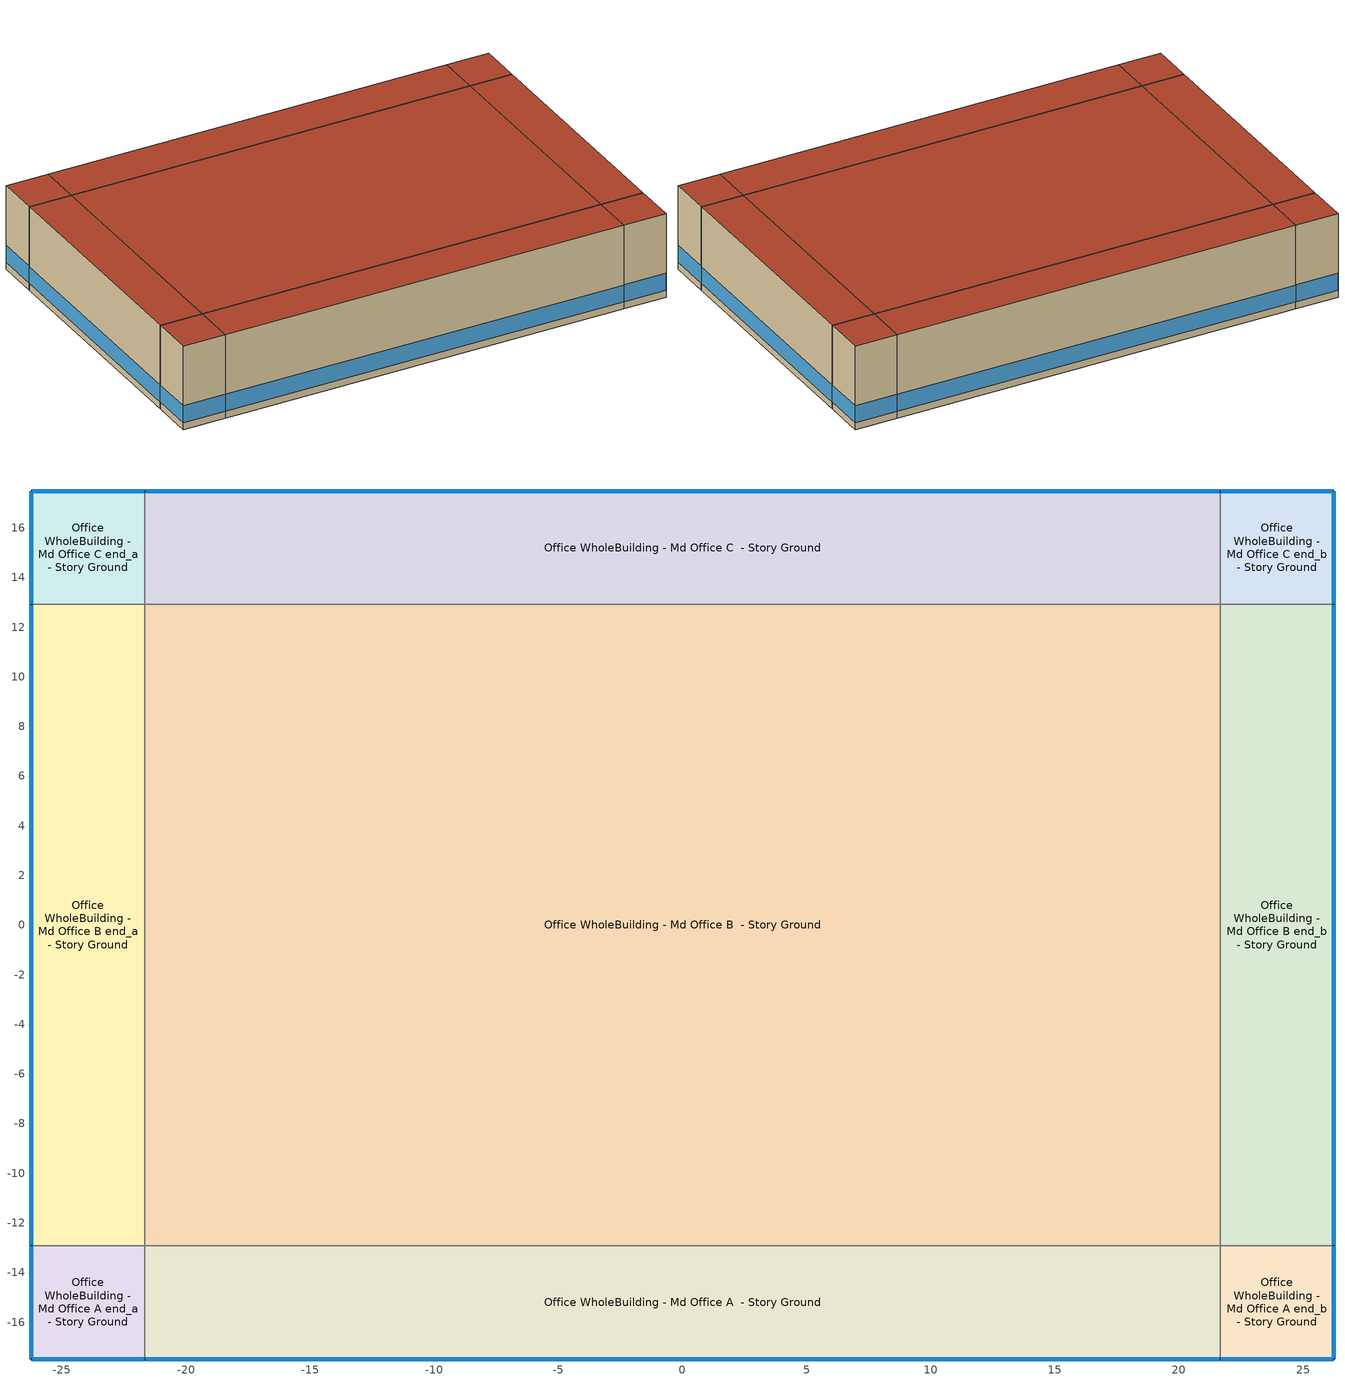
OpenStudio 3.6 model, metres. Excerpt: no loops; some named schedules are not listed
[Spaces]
Office WholeBuilding - Md Office A end_a - Story Ground
 floor ground (Foundation F 075 Perim 914 Area 209): -26.22,-17.48 -26.22,-12.91 -21.65,-12.91 -21.65,-17.48 z0
 wall outside: -26.22,-12.91 -26.22,-17.48 -21.65,-17.48 z0:9.14
 wall to Office WholeBuilding - Md Office B end_a - Story Ground: -21.65,-12.91 -26.22,-12.91 z0:9.14
 wall to Office WholeBuilding - Md Office A  - Story Ground: -21.65,-17.48 -21.65,-12.91 z0:9.14
 window: -26.22,-12.94 -26.22,-17.46 / -26.2,-17.48 -21.68,-17.48 z0.76:2.61
 roof outside: -21.65,-17.48 -21.65,-12.91 -26.22,-12.91 -26.22,-17.48 z9.14
Office WholeBuilding - Md Office B end_a - Story Ground
 floor ground (Foundation F 075 Perim 2582 Area 11806): -26.22,-12.91 -26.22,12.91 -21.65,12.91 -21.65,-12.91 z0
 wall outside: -26.22,12.91 -26.22,-12.91 z0:9.14
 wall to Office WholeBuilding - Md Office C end_a - Story Ground: -21.65,12.91 -26.22,12.91 z0:9.14
 wall to Office WholeBuilding - Md Office B  - Story Ground: -21.65,-12.91 -21.65,12.91 z0:9.14
 window: -26.22,12.89 -26.22,-12.89 z0.76:2.59
 roof outside: -21.65,-12.91 -21.65,12.91 -26.22,12.91 -26.22,-12.91 z9.14
Office WholeBuilding - Md Office C end_a - Story Ground
 floor ground (Foundation F 075 Perim 914 Area 209): -26.22,12.91 -26.22,17.48 -21.65,17.48 -21.65,12.91 z0
 wall outside: -21.65,17.48 -26.22,17.48 -26.22,12.91 z0:9.14
 wall to Office WholeBuilding - Md Office C  - Story Ground: -21.65,12.91 -21.65,17.48 z0:9.14
 window: -26.22,17.46 -26.22,12.94 / -21.68,17.48 -26.2,17.48 z0.76:2.61
 roof outside: -21.65,12.91 -21.65,17.48 -26.22,17.48 -26.22,12.91 z9.14
Office WholeBuilding - Md Office A  - Story Ground
 floor ground (Foundation F 075 Perim 433 Area 19799): -21.65,-17.48 -21.65,-12.91 21.65,-12.91 21.65,-17.48 z0
 wall outside: -21.65,-17.48 21.65,-17.48 z0:9.14
 wall to Office WholeBuilding - Md Office B  - Story Ground: 21.65,-12.91 -21.65,-12.91 z0:9.14
 wall to Office WholeBuilding - Md Office A end_b - Story Ground: 21.65,-17.48 21.65,-12.91 z0:9.14
 window: -21.63,-17.48 21.63,-17.48 z0.76:2.59
 roof outside: 21.65,-17.48 21.65,-12.91 -21.65,-12.91 -21.65,-17.48 z9.14
Office WholeBuilding - Md Office B  - Story Ground
 floor ground (Foundation F 075 Perim 0 Area 11182): -21.65,-12.91 -21.65,12.91 21.65,12.91 21.65,-12.91 z0
 wall to Office WholeBuilding - Md Office C  - Story Ground: 21.65,12.91 -21.65,12.91 z0:9.14
 wall to Office WholeBuilding - Md Office B end_b - Story Ground: 21.65,-12.91 21.65,12.91 z0:9.14
 roof outside: 21.65,-12.91 21.65,12.91 -21.65,12.91 -21.65,-12.91 z9.14
Office WholeBuilding - Md Office C  - Story Ground
 floor ground (Foundation F 075 Perim 433 Area 19799): -21.65,12.91 -21.65,17.48 21.65,17.48 21.65,12.91 z0
 wall outside: 21.65,17.48 -21.65,17.48 z0:9.14
 wall to Office WholeBuilding - Md Office C end_b - Story Ground: 21.65,12.91 21.65,17.48 z0:9.14
 window: 21.63,17.48 -21.63,17.48 z0.76:2.59
 roof outside: 21.65,12.91 21.65,17.48 -21.65,17.48 -21.65,12.91 z9.14
Office WholeBuilding - Md Office A end_b - Story Ground
 floor ground (Foundation F 075 Perim 914 Area 209): 21.65,-17.48 21.65,-12.91 26.22,-12.91 26.22,-17.48 z0
 wall outside: 21.65,-17.48 26.22,-17.48 26.22,-12.91 z0:9.14
 wall to Office WholeBuilding - Md Office B end_b - Story Ground: 26.22,-12.91 21.65,-12.91 z0:9.14
 window: 21.68,-17.48 26.2,-17.48 / 26.22,-17.46 26.22,-12.94 z0.76:2.61
 roof outside: 26.22,-17.48 26.22,-12.91 21.65,-12.91 21.65,-17.48 z9.14
Office WholeBuilding - Md Office B end_b - Story Ground
 floor ground (Foundation F 075 Perim 2582 Area 11806): 21.65,-12.91 21.65,12.91 26.22,12.91 26.22,-12.91 z0
 wall outside: 26.22,-12.91 26.22,12.91 z0:9.14
 wall to Office WholeBuilding - Md Office C end_b - Story Ground: 26.22,12.91 21.65,12.91 z0:9.14
 window: 26.22,-12.89 26.22,12.89 z0.76:2.59
 roof outside: 26.22,-12.91 26.22,12.91 21.65,12.91 21.65,-12.91 z9.14
Office WholeBuilding - Md Office C end_b - Story Ground
 floor ground (Foundation F 075 Perim 914 Area 209): 21.65,12.91 21.65,17.48 26.22,17.48 26.22,12.91 z0
 wall outside: 26.22,12.91 26.22,17.48 21.65,17.48 z0:9.14
 window: 26.22,12.94 26.22,17.46 / 26.2,17.48 21.68,17.48 z0.76:2.61
 roof outside: 26.22,12.91 26.22,17.48 21.65,17.48 21.65,12.91 z9.14
[Site]
Kodiak Airport: Latitude {deg}=57.75; Longitude {deg}=-152.5; Time Zone {hr}=-9; Elevation {m}=5; Terrain=City
[ClimateZones]
Climate Zone Institution Name 1=ASHRAE; Climate Zone Document Name 1=ANSI/ASHRAE Standard 169; Climate Zone Document Year 1=2006; Climate Zone Value 1=8A; Climate Zone Institution Name 2=CEC; Climate Zone Document Name 2=California Climate Zone Descriptions; Climate Zone Document Year 2=1995
[Site:WaterMainsTemperature]
Calculation Method=Correlation; Annual Average Outdoor Air Temperature {C}=-1.525; Maximum Difference In Monthly Average Outdoor Air Temperatures {deltaC}=36.2
[Site:GroundTemperature:FCfactorMethod]
January Ground Temperature {C}=-3.1; February Ground Temperature {C}=-17.7; March Ground Temperature {C}=-19.3; April Ground Temperature {C}=-17.6; May Ground Temperature {C}=-15.4; June Ground Temperature {C}=-10.3; July Ground Temperature {C}=0.7; August Ground Temperature {C}=10.6; September Ground Temperature {C}=16; October Ground Temperature {C}=16.9; November Ground Temperature {C}=14.2; December Ground Temperature {C}=6.7
[SizingPeriod:DesignDay] Barometric Pressure {Pa}=100917; Wind Speed {m/s}=5; Wind Direction {deg}=320; Rain Indicator=No; Snow Indicator=No; Day of Month=21; Day Type=SummerDesignDay; Daylight Saving Time Indicator=No; Humidity Condition Type=Wetbulb; Dry-Bulb Temperature Range Modifier Type=DefaultMultipliers; Solar Model Indicator=ASHRAETau
Name | Maximum Dry-Bulb Temperature {C} | Daily Dry-Bulb Temperature Range {deltaC} | Month | Wetbulb or DewPoint at Maximum Dry-Bulb {C} | ASHRAE Clear Sky Optical Depth for Beam Irradiance | ASHRAE Clear Sky Optical Depth for Diffuse Irradiance
Kodiak December .4% Condns WB=>MCDB | 6.5 | 5.1 | 12 | 6.2 | 0.359 | 2.403
Kodiak November .4% Condns WB=>MCDB | 8.7 | 5.3 | 11 | 8.2 | 0.358 | 2.388
Kodiak October .4% Condns WB=>MCDB | 11.3 | 6.2 | 10 | 10.7 | 0.34 | 2.431
Kodiak September .4% Condns WB=>MCDB | 16.2 | 6.4 | 9 | 13.8 | 0.333 | 2.489
[Building]
90.1-2019|MediumOffice: North Axis {deg}=0; Default Construction Set=90.1-2019 - Office - ASHRAE 169-2013-8A; Default Schedule Set=Building Default Schedule Set; Standards Number of Stories=1; Standards Number of Above Ground Stories=1; Standards Building Type=Office
[Material:NoMass] Thermal Absorptance=0.9; Solar Absorptance=0.7
Name | Roughness | Thermal Resistance {m2-K/W} | Visible Absorptance
CP02 CARPET PAD | VeryRough | 0.21648 | 0.8
Typical Carpet Pad | Smooth | 0.21648 | 0.8
Typical Insulation R-23.75 1 | Smooth | 4.18206 | 0.7
Typical Insulation R-18.44 | Smooth | 3.24833 | 0.7
Typical Insulation R-34.6 | Smooth | 6.09289 | 0.7
Typical Insulation R-1.85 | Smooth | 0.326262 | 0.7
Typical Insulation R-2.38 | Smooth | 0.418404 | 0.7
[Material]
Name | Roughness | Thickness {m} | Conductivity {W/m-K} | Density {kg/m3} | Specific Heat {J/kg-K} | Thermal Absorptance | Solar Absorptance | Visible Absorptance
100mm Normalweight concrete floor | MediumSmooth | 0.1016 | 2.31 | 2322 | 832
G01 13mm gypsum board | Smooth | 0.0127 | 0.16 | 800 | 1090 | 0.9 | 0.7 | 0.5
4 in. Normalweight Concrete Floor | MediumRough | 0.1016 | 2.31 | 2322 | 832 | 0.9 | 0.7 | 0.7
8 in. Normalweight Concrete Floor | MediumRough | 0.2032 | 2.31 | 2322 | 832 | 0.9 | 0.7 | 0.7
8 in. Concrete Block Basement Wall | MediumRough | 0.2032 | 1.326 | 1842 | 912 | 0.9 | 0.7 | 0.7
F08 Metal surface; Metal Roof Surface | Smooth | 0.0008 | 45.28 | 7824 | 500 | 0.9 | 0.7 | 0.7
G05 25mm wood | MediumSmooth | 0.0254 | 0.15 | 608 | 1630 | 0.9 | 0.5 | 0.5
1IN Stucco | Smooth | 0.0253 | 0.6918 | 1858 | 837 | 0.9 | 0.7 | 0.92
8IN CONCRETE HW RefBldg | Rough | 0.2032 | 1.311 | 2240 | 836.8 | 0.9 | 0.7 | 0.7
1/2IN Gypsum | Smooth | 0.0127 | 0.16 | 784.9 | 830 | 0.9 | 0.4 | 0.4
Roof Membrane | VeryRough | 0.0095 | 0.16 | 1121.29 | 1460 | 0.9 | 0.7 | 0.7
Std Wood 6inch 2 | MediumSmooth | 0.15 | 0.12 | 540 | 1210 | 0.9 | 0.7 | 0.7
[Construction]
Typical Interior Floor: 100mm Normalweight concrete floor, CP02 CARPET PAD
Typical Interior Wall: G01 13mm gypsum board, G01 13mm gypsum board
Typical Interior Ceiling: CP02 CARPET PAD, 100mm Normalweight concrete floor
Typical Insulated Carpeted 8in Slab Floor: 8 in. Normalweight Concrete Floor, Typical Carpet Pad
Typical Insulated Basement Mass Wall: 8 in. Concrete Block Basement Wall
U 0.40 SHGC 0.43 Dbl LoE Spec Sel Clr 3mm/6mm/6mm Air: LoE SPEC SEL CLEAR 3MM, AIR 6MM, CLEAR 6MM
Typical Interior Window: Clear 3mm
Typical Interior Door; Typical Interior Partition: G05 25mm wood
Typical Insulated Exterior Mass Floor R-26.32 1: Typical Insulation R-23.75 1, 4 in. Normalweight Concrete Floor, Typical Carpet Pad
Typical Insulated Exterior Mass Wall R-20.83: 1IN Stucco, 8IN CONCRETE HW RefBldg, Typical Insulation R-18.44, 1/2IN Gypsum
Typical IEAD Roof R-35.71: Roof Membrane, Typical Insulation R-34.6, Metal Roof Surface
U 0.63 SHGC 0.36 Simple Glazing Window U-0.63 SHGC 0.36: U 0.63 SHGC 0.36 Simple Glazing U-0.63 SHGC 0.36
U 0.63 SHGC 0.36 Simple Glazing Window U-0.63 SHGC 0.36 1: U 0.63 SHGC 0.36 Simple Glazing U-0.63 SHGC 0.36 1
Typical Insulated Metal Door R-2.7: F08 Metal surface, Typical Insulation R-1.85
Typical Overhead Door R-3.23: Typical Insulation R-2.38
U 0.41 SHGC 0.55 Simple Glazing Skylight U-0.41 SHGC 0.0: U 0.41 SHGC 0.55 Simple Glazing U-0.41 SHGC 0.0
InteriorFurnishings 2: Std Wood 6inch 2
[WindowMaterial:Gas]
AIR 6MM: Gas Type=Air; Thickness {m}=0.0063
[WindowMaterial:Glazing] Optical Data Type=SpectralAverage; Infrared Transmittance at Normal Incidence=0; Front Side Infrared Hemispherical Emissivity=0.84; Conductivity {W/m-K}=0.9; Dirt Correction Factor for Solar and Visible Transmittance=1; Solar Diffusing=No
Name | Thickness {m} | Solar Transmittance at Normal Incidence | Front Side Solar Reflectance at Normal Incidence | Back Side Solar Reflectance at Normal Incidence | Visible Transmittance at Normal Incidence | Front Side Visible Reflectance at Normal Incidence | Back Side Visible Reflectance at Normal Incidence | Back Side Infrared Hemispherical Emissivity
LoE SPEC SEL CLEAR 3MM | 0.003 | 0.45 | 0.34 | 0.37 | 0.78 | 0.07 | 0.06 | 0.03
CLEAR 6MM | 0.006 | 0.775 | 0.071 | 0.071 | 0.881 | 0.08 | 0.08 | 0.84
Clear 3mm | 0.003 | 0.837 | 0.075 | 0.075 | 0.898 | 0.081 | 0.081 | 0.84
[Construction:FfactorGroundFloor] F-Factor {W/m-K}=0.751139
Name | Area {m2} | PerimeterExposed {m}
Foundation F 075 Perim 2582 Area 11806 | 118.057 | 25.8218
Foundation F 075 Perim 914 Area 209 | 20.9032 | 9.144
Foundation F 075 Perim 433 Area 19799 | 197.989 | 43.3046
Foundation F 075 Perim 0 Area 11182 | 1118.2 | 0
[DefaultConstructionSet]
90.1-2019 - Office - ASHRAE 169-2013-8A: Default Exterior Surface Constructions=Default Surface Constructions 7; Default Interior Surface Constructions=Default Surface Constructions 8; Default Ground Contact Surface Constructions=Default Surface Constructions 9; Default Exterior SubSurface Constructions=Default Sub Surface Constructions 5; Default Interior SubSurface Constructions=Default Sub Surface Constructions 6; Interior Partition Construction=Typical Interior Partition
[DefaultSurfaceConstructions]
Name | Floor Construction | Wall Construction | Roof Ceiling Construction
Default Surface Constructions 7 | Typical Insulated Exterior Mass Floor R-26.32 1 | Typical Insulated Exterior Mass Wall R-20.83 | Typical IEAD Roof R-35.71
Default Surface Constructions 8 | Typical Interior Floor | Typical Interior Wall | Typical Interior Ceiling
Default Surface Constructions 9 | Typical Insulated Carpeted 8in Slab Floor | Typical Insulated Basement Mass Wall
[DefaultSubSurfaceConstructions]
Name | Fixed Window Construction | Operable Window Construction | Door Construction | Glass Door Construction | Overhead Door Construction | Skylight Construction | Tubular Daylight Dome Construction | Tubular Daylight Diffuser Construction
Default Sub Surface Constructions 5 | U 0.63 SHGC 0.36 Simple Glazing Window U-0.63 SHGC 0.36 | U 0.63 SHGC 0.36 Simple Glazing Window U-0.63 SHGC 0.36 1 | Typical Insulated Metal Door R-2.7 | U 0.40 SHGC 0.43 Dbl LoE Spec Sel Clr 3mm/6mm/6mm Air | Typical Overhead Door R-3.23 | U 0.41 SHGC 0.55 Simple Glazing Skylight U-0.41 SHGC 0.0 | Typical Interior Window | Typical Interior Window
Default Sub Surface Constructions 6 | Typical Interior Window | Typical Interior Window | Typical Interior Door
[WindowMaterial:SimpleGlazingSystem]
Name | U-Factor {W/m2-K} | Solar Heat Gain Coefficient
U 0.63 SHGC 0.36 Simple Glazing U-0.63 SHGC 0.36; U 0.63 SHGC 0.36 Simple Glazing U-0.63 SHGC 0.36 1 | 3.57731 | 0.36
U 0.41 SHGC 0.55 Simple Glazing U-0.41 SHGC 0.0 | 2.32809 | 0.55
[Lights:Definition]
Office WholeBuilding - Md Office Lights Definition: Design Level Calculation Method=Watts/Area; Watts per Space Floor Area {W/m2}=6.8889; Fraction Radiant=0.7; Fraction Visible=0.2; Return Air Fraction=0
[Exterior:Lights:Definition]
Name | Design Level {W}
Occ Sensing Exterior Lights Def | 861.3
NonDimming Exterior Lights Def | 50.7
[Exterior:Lights] Control Option=AstronomicalClock
Name | Exterior Lights Definition | Schedule
Occ Sensing Exterior Lights Def | Occ Sensing Exterior Lights Def | OfficeSmall Exterior_lighting_schedule_b
NonDimming Exterior Lights Def | NonDimming Exterior Lights Def | OfficeSmall Exterior_lighting_schedule_a
[SpaceType]
Office WholeBuilding - Md Office - 90.1-2019: Default Schedule Set=Office WholeBuilding - Md Office Schedule Set; Design Specification Outdoor Air Object=Office WholeBuilding - Md Office Ventilation; Standards Building Type=Office; Standards Space Type=WholeBuilding - Md Office
[BuildingStory]
Story Ground: Nominal Z Coordinate {m}=0; Nominal Floor to Floor Height {m}=9.144
[Space] Space Type=Office WholeBuilding - Md Office - 90.1-2019; Building Story=Story Ground
Name | Thermal Zone
Office WholeBuilding - Md Office A end_a - Story Ground | Zone Office WholeBuilding - Md Office A end_a - Story Ground
Office WholeBuilding - Md Office B end_a - Story Ground | Zone Office WholeBuilding - Md Office B end_a - Story Ground
Office WholeBuilding - Md Office C end_a - Story Ground | Zone Office WholeBuilding - Md Office C end_a - Story Ground
Office WholeBuilding - Md Office A  - Story Ground | Zone Office WholeBuilding - Md Office A  - Story Ground
Office WholeBuilding - Md Office B  - Story Ground | Zone Office WholeBuilding - Md Office B  - Story Ground
Office WholeBuilding - Md Office C  - Story Ground | Zone Office WholeBuilding - Md Office C  - Story Ground
Office WholeBuilding - Md Office A end_b - Story Ground | Zone Office WholeBuilding - Md Office A end_b - Story Ground
Office WholeBuilding - Md Office B end_b - Story Ground | Zone Office WholeBuilding - Md Office B end_b - Story Ground
Office WholeBuilding - Md Office C end_b - Story Ground | Zone Office WholeBuilding - Md Office C end_b - Story Ground
[ThermalZone] Multiplier=1; Use Ideal Air Loads=No
Name | Thermostat | Primary Daylighting Control | Fraction of Zone Controlled by Primary Daylighting Control | Secondary Daylighting Control | Fraction of Zone Controlled by Secondary Daylighting Control
Zone Office WholeBuilding - Md Office A end_a - Story Ground | Office WholeBuilding - Md Office - 90.1-2019 Thermostat 1
Zone Office WholeBuilding - Md Office B end_a - Story Ground | Office WholeBuilding - Md Office - 90.1-2019 Thermostat 4 | Office WholeBuilding - Md Office B end_a - Story Ground Daylt Sensor 1 | 0.386 | Office WholeBuilding - Md Office B end_a - Story Ground Daylt Sensor 2 | 0.138
Zone Office WholeBuilding - Md Office C end_a - Story Ground | Office WholeBuilding - Md Office - 90.1-2019 Thermostat 7
Zone Office WholeBuilding - Md Office A  - Story Ground | Office WholeBuilding - Md Office - 90.1-2019 Thermostat | Office WholeBuilding - Md Office A  - Story Ground Daylt Sensor 1 | 0.386 | Office WholeBuilding - Md Office A  - Story Ground Daylt Sensor 2 | 0.139
Zone Office WholeBuilding - Md Office B  - Story Ground | Office WholeBuilding - Md Office - 90.1-2019 Thermostat 3
Zone Office WholeBuilding - Md Office C  - Story Ground | Office WholeBuilding - Md Office - 90.1-2019 Thermostat 6 | Office WholeBuilding - Md Office C  - Story Ground Daylt Sensor 1 | 0.386 | Office WholeBuilding - Md Office C  - Story Ground Daylt Sensor 2 | 0.139
Zone Office WholeBuilding - Md Office A end_b - Story Ground | Office WholeBuilding - Md Office - 90.1-2019 Thermostat 2
Zone Office WholeBuilding - Md Office B end_b - Story Ground | Office WholeBuilding - Md Office - 90.1-2019 Thermostat 5 | Office WholeBuilding - Md Office B end_b - Story Ground Daylt Sensor 1 | 0.386 | Office WholeBuilding - Md Office B end_b - Story Ground Daylt Sensor 2 | 0.138
Zone Office WholeBuilding - Md Office C end_b - Story Ground | Office WholeBuilding - Md Office - 90.1-2019 Thermostat 8
[People:Definition]
Office WholeBuilding - Md Office People Definition: Number of People Calculation Method=People/Area; People per Space Floor Area {person/m2}=0.0538196; Fraction Radiant=0.3; Thermal Comfort Model Type 1=Fanger; Thermal Comfort Model Type 2=AdaptiveASH55
[People]
Office WholeBuilding - Md Office People: People Definition=Office WholeBuilding - Md Office People Definition; Space or SpaceType=Office WholeBuilding - Md Office - 90.1-2019; Work Efficiency Schedule=Work Efficiency Schedule; Clothing Insulation Schedule=Clothing Schedule; Air Velocity Schedule=Air Velocity Schedule; Multiplier=1
[Lights]
Office WholeBuilding - Md Office Lights: Lights Definition=Office WholeBuilding - Md Office Lights Definition; Space or SpaceType=Office WholeBuilding - Md Office - 90.1-2019; Fraction Replaceable=1
[ElectricEquipment:Definition]
Office WholeBuilding - Md Office Elec Equip Definition: Design Level Calculation Method=Watts/Area; Watts per Space Floor Area {W/m2}=8.07293; Fraction Latent=0; Fraction Radiant=0.5; Fraction Lost=0
[ElectricEquipment]
Office WholeBuilding - Md Office Elec Equip: Electric Equipment Definition=Office WholeBuilding - Md Office Elec Equip Definition; Space or SpaceType=Office WholeBuilding - Md Office - 90.1-2019
[DesignSpecification:OutdoorAir]
Office WholeBuilding - Md Office Ventilation: Outdoor Air Method=Sum; Outdoor Air Flow per Floor Area {m3/s-m2}=0.0004318
[DefaultScheduleSet]
Name | Number of People Schedule | People Activity Level Schedule | Lighting Schedule | Electric Equipment Schedule | Infiltration Schedule | Hours of Operation Schedule
Office WholeBuilding - Md Office Schedule Set | OfficeMedium BLDG_OCC_SCH | OfficeMedium ACTIVITY_SCH | OfficeMedium BLDG_LIGHT_SCH_2013 | OfficeMedium BLDG_EQUIP_SCH_2013 | OfficeMedium INFIL_SCH_PNNL
Building Default Schedule Set |  |  |  |  |  | Building Hours of Operation NonResidential
[SpaceInfiltration:DesignFlowRate] Schedule=Always On Discrete; Design Flow Rate Calculation Method=Flow/ExteriorArea; Constant Term Coefficient=0; Temperature Term Coefficient=0; Velocity Term Coefficient=0.224; Velocity Squared Term Coefficient=0
Name | Space or SpaceType | Flow per Exterior Surface Area {m3/s-m2}
Office WholeBuilding - Md Office A  - Story Ground Infiltration | Office WholeBuilding - Md Office A  - Story Ground | 0.000379716
Office WholeBuilding - Md Office A end_a - Story Ground Infiltration | Office WholeBuilding - Md Office A end_a - Story Ground | 0.000455659
Office WholeBuilding - Md Office A end_b - Story Ground Infiltration | Office WholeBuilding - Md Office A end_b - Story Ground | 0.000455659
Office WholeBuilding - Md Office B end_a - Story Ground Infiltration | Office WholeBuilding - Md Office B end_a - Story Ground | 0.000379716
Office WholeBuilding - Md Office B end_b - Story Ground Infiltration | Office WholeBuilding - Md Office B end_b - Story Ground | 0.000379716
Office WholeBuilding - Md Office C  - Story Ground Infiltration | Office WholeBuilding - Md Office C  - Story Ground | 0.000379716
Office WholeBuilding - Md Office C end_a - Story Ground Infiltration | Office WholeBuilding - Md Office C end_a - Story Ground | 0.000455659
Office WholeBuilding - Md Office C end_b - Story Ground Infiltration | Office WholeBuilding - Md Office C end_b - Story Ground | 0.000455659
[Daylighting:Control] Position Z-Coordinate {m}=0.762; Illuminance Setpoint {lux}=377; Minimum Input Power Fraction for Continuous Dimming Control=0.2; Minimum Light Output Fraction for Continuous Dimming Control=0.2; Probability Lighting will be Reset When Needed in Manual Stepped Control=1; Maximum Allowable Discomfort Glare Index=22
Name | Space | Position X-Coordinate {m} | Position Y-Coordinate {m}
Office WholeBuilding - Md Office A  - Story Ground Daylt Sensor 1 | Office WholeBuilding - Md Office A  - Story Ground | 21.6523 | 1.71135
Office WholeBuilding - Md Office A  - Story Ground Daylt Sensor 2 | Office WholeBuilding - Md Office A  - Story Ground | 21.6523 | 3.44862
Office WholeBuilding - Md Office B end_a - Story Ground Daylt Sensor 1 | Office WholeBuilding - Md Office B end_a - Story Ground | 1.71231 | 12.9109
Office WholeBuilding - Md Office B end_a - Story Ground Daylt Sensor 2 | Office WholeBuilding - Md Office B end_a - Story Ground | 3.45056 | 12.9109
Office WholeBuilding - Md Office B end_b - Story Ground Daylt Sensor 1 | Office WholeBuilding - Md Office B end_b - Story Ground | 2.85969 | 12.9109
Office WholeBuilding - Md Office B end_b - Story Ground Daylt Sensor 2 | Office WholeBuilding - Md Office B end_b - Story Ground | 1.12144 | 12.9109
Office WholeBuilding - Md Office C  - Story Ground Daylt Sensor 1 | Office WholeBuilding - Md Office C  - Story Ground | 21.6523 | 2.86065
Office WholeBuilding - Md Office C  - Story Ground Daylt Sensor 2 | Office WholeBuilding - Md Office C  - Story Ground | 21.6523 | 1.12338
[ThermostatSetpoint:DualSetpoint] Heating Setpoint Temperature Schedule=OfficeMedium HTGSETP_SCH_YES_OPTIMUM; Cooling Setpoint Temperature Schedule=OfficeMedium CLGSETP_SCH_YES_OPTIMUM
Office WholeBuilding - Md Office - 90.1-2019 Thermostat; Office WholeBuilding - Md Office - 90.1-2019 Thermostat 1; Office WholeBuilding - Md Office - 90.1-2019 Thermostat 2; Office WholeBuilding - Md Office - 90.1-2019 Thermostat 3; Office WholeBuilding - Md Office - 90.1-2019 Thermostat 4; Office WholeBuilding - Md Office - 90.1-2019 Thermostat 5; Office WholeBuilding - Md Office - 90.1-2019 Thermostat 6; Office WholeBuilding - Md Office - 90.1-2019 Thermostat 7; Office WholeBuilding - Md Office - 90.1-2019 Thermostat 8
[InternalMass:Definition]
Internal Mass Definition 3: Construction=InteriorFurnishings 2; Design Level Calculation Method=SurfaceArea/Area; Surface Area per Space Floor Area=2
[InternalMass] Internal Mass Definition=Internal Mass Definition 3; Multiplier=1
Name | Space or SpaceType
Office WholeBuilding - Md Office B end_b - Story Ground Mass | Office WholeBuilding - Md Office B end_b - Story Ground
Office WholeBuilding - Md Office C end_b - Story Ground Mass | Office WholeBuilding - Md Office C end_b - Story Ground
Office WholeBuilding - Md Office C  - Story Ground Mass | Office WholeBuilding - Md Office C  - Story Ground
Office WholeBuilding - Md Office B  - Story Ground Mass | Office WholeBuilding - Md Office B  - Story Ground
Office WholeBuilding - Md Office A  - Story Ground Mass | Office WholeBuilding - Md Office A  - Story Ground
Office WholeBuilding - Md Office C end_a - Story Ground Mass | Office WholeBuilding - Md Office C end_a - Story Ground
Office WholeBuilding - Md Office B end_a - Story Ground Mass | Office WholeBuilding - Md Office B end_a - Story Ground
Office WholeBuilding - Md Office A end_b - Story Ground Mass | Office WholeBuilding - Md Office A end_b - Story Ground
Office WholeBuilding - Md Office A end_a - Story Ground Mass | Office WholeBuilding - Md Office A end_a - Story Ground
[Schedule:Constant]
Always On Discrete: Value=1
[Schedule:Ruleset]
Name | Default Day Schedule | Summer Design Day Schedule | Winter Design Day Schedule
Clothing Schedule | Clothing Schedule Default Winter Clothes
Air Velocity Schedule | Air Velocity Schedule Default
Work Efficiency Schedule | Work Efficiency Schedule Default
OfficeSmall Exterior_lighting_schedule_b | OfficeSmall Exterior_lighting_schedule_b Default | OfficeSmall Exterior_lighting_schedule_b Summer Design Day | OfficeSmall Exterior_lighting_schedule_b Winter Design Day
OfficeSmall Exterior_lighting_schedule_a | OfficeSmall Exterior_lighting_schedule_a Default | OfficeSmall Exterior_lighting_schedule_a Summer Design Day | OfficeSmall Exterior_lighting_schedule_a Winter Design Day
OfficeMedium BLDG_OCC_SCH | OfficeMedium BLDG_OCC_SCH Default | OfficeMedium BLDG_OCC_SCH Summer Design Day | OfficeMedium BLDG_OCC_SCH Winter Design Day
OfficeMedium ACTIVITY_SCH | OfficeMedium ACTIVITY_SCH Default | OfficeMedium ACTIVITY_SCH Summer Design Day | OfficeMedium ACTIVITY_SCH Winter Design Day
OfficeMedium BLDG_LIGHT_SCH_2013 | Schedule Day 6 | OfficeMedium BLDG_LIGHT_SCH_2013 Summer Design Day | OfficeMedium BLDG_LIGHT_SCH_2013 Winter Design Day
OfficeMedium BLDG_EQUIP_SCH_2013 | Schedule Day 9 | OfficeMedium BLDG_EQUIP_SCH_2013 Summer Design Day | OfficeMedium BLDG_EQUIP_SCH_2013 Winter Design Day
OfficeMedium INFIL_SCH_PNNL | OfficeMedium INFIL_SCH_PNNL Default | OfficeMedium INFIL_SCH_PNNL Summer Design Day | OfficeMedium INFIL_SCH_PNNL Winter Design Day
OfficeMedium HTGSETP_SCH_YES_OPTIMUM | OfficeMedium HTGSETP_SCH_YES_OPTIMUM Default | OfficeMedium HTGSETP_SCH_YES_OPTIMUM Summer Design Day | OfficeMedium HTGSETP_SCH_YES_OPTIMUM Winter Design Day
OfficeMedium CLGSETP_SCH_YES_OPTIMUM | OfficeMedium CLGSETP_SCH_YES_OPTIMUM Default | OfficeMedium CLGSETP_SCH_YES_OPTIMUM Summer Design Day | OfficeMedium CLGSETP_SCH_YES_OPTIMUM Winter Design Day
Building Hours of Operation NonResidential | Building Hours of Operation NonResidential Default | Building Hours of Operation NonResidential Summer Design Day | Building Hours of Operation NonResidential Winter Design Day
[Schedule:Day]
Clothing Schedule Default Winter Clothes; OfficeMedium BLDG_LIGHT_SCH_2013 Summer Design Day; OfficeMedium BLDG_EQUIP_SCH_2013 Summer Design Day; OfficeMedium INFIL_SCH_PNNL Default; Building Hours of Operation NonResidential Winter Design Day; Building Hours of Operation NonResidential Summer Design Day: 24, 0, 1
Air Velocity Schedule Default: 24, 0, 0.2
Work Efficiency Schedule Default; OfficeMedium BLDG_OCC_SCH Winter Design Day; OfficeMedium BLDG_LIGHT_SCH_2013 Winter Design Day; OfficeMedium BLDG_EQUIP_SCH_2013 Winter Design Day; Building Hours of Operation NonResidential Default: 24, 0, 0
OfficeSmall Exterior_lighting_schedule_b Default; OfficeSmall Exterior_lighting_schedule_b Winter Design Day; OfficeSmall Exterior_lighting_schedule_b Summer Design Day: 6, 0, 0.7, 24, 0, 1
OfficeSmall Exterior_lighting_schedule_a Default; OfficeSmall Exterior_lighting_schedule_a Winter Design Day; OfficeSmall Exterior_lighting_schedule_a Summer Design Day: 6, 0, 0, 24, 0, 1
OfficeMedium BLDG_OCC_SCH Default: Yes, 6, 0, 0, 18, 0, 0.05, 24, 0, 0
OfficeMedium BLDG_OCC_SCH Sat Day: Yes, 5, 0, 0, 5, 10, 0.00833333, 5, 20, 0.0166667, 5, 30, 0.025, 5, 40, 0.0333333, 5, 50, 0.0416667, 6, 0, 0.05, 6, 10, 0.0583333, 6, 20, 0.0666667, 6, 30, 0.075, 6, 40, 0.0833333, 6, 50, 0.0916667, 7, 0, 0.1, 7, 10, 0.116667, 7, 20, 0.133333, 7, 30, 0.15, 7, 40, 0.166667, 7, 50, 0.183333, 8, 0, 0.2, 8, 10, 0.216667, 8, 20, 0.233333, 8, 30, 0.25, 8, 39, 0.266667, 8, 49, 0.283333, 8, 59, 0.3, 9, 0, 0.3, 10, 0, 0.3, 10, 9, 0.291667, 10, 19, 0.283333, 10, 29, 0.275, 10, 39, 0.266667, 10, 49, 0.258333, 10, 59, 0.25, 11, 9, 0.241667, 11, 19, 0.233333, 11, 29, 0.225, 11, 39, 0.216667, 11, 49, 0.208333, 11, 59, 0.2, 12, 9, 0.191667, 12, 19, 0.183333, 12, 29, 0.175, 12, 39, 0.166667, 12, 49, 0.158333, 12, 59, 0.15, 13, 9, 0.141667, 13, 19, 0.133333, 13, 29, 0.125, 13, 39, 0.116667, 13, 49, 0.108333, 13, 59, 0.1, 14, 0, 0.1, 16, 0, 0.1, 16, 10, 0.0958333, 16, 20, 0.0916667, 16, 30, 0.0875, 16, 40, 0.0833333, 16, 50, 0.0791667, 17, 0, 0.075, 17, 10, 0.0708333, 17, 20, 0.0666667, 17, 30, 0.0625, 17, 40, 0.0583333, 17, 50, 0.0541667, 18, 0, 0.05, 18, 10, 0.0458333, 18, 20, 0.0416667, 18, 30, 0.0375, 18, 40, 0.0333333, 18, 50, 0.0291667, 19, 0, 0.025, 19, 10, 0.0208333, 19, 20, 0.0166667, 19, 30, 0.0125, 19, 40, 0.00833333, 19, 50, 0.00416667, 20, 0, 0, 24, 0, 0
OfficeMedium BLDG_OCC_SCH Summer Design Day: 6, 0, 0, 22, 0, 1, 24, 0, 0.05
OfficeMedium BLDG_OCC_SCH Wkdy Day: Yes, 0, 10, 0.166667, 0, 20, 0.133333, 0, 30, 0.1, 3, 0, 0.1, 3, 10, 0.0958333, 3, 20, 0.0916667, 3, 30, 0.0875, 3, 40, 0.0833333, 3, 50, 0.0791667, 4, 0, 0.075, 4, 10, 0.0708333, 4, 20, 0.0666667, 4, 30, 0.0625, 4, 40, 0.0583333, 4, 50, 0.0541667, 5, 0, 0.05, 5, 10, 0.0493056, 5, 20, 0.0486111, 5, 30, 0.0479167, 5, 40, 0.0472222, 5, 50, 0.0465278, 6, 0, 0.0458333, 6, 10, 0.0451389, 6, 20, 0.0444444, 6, 30, 0.04375, 6, 40, 0.0430556, 6, 50, 0.0423611, 7, 0, 0.0416667, 7, 10, 0.0409722, 7, 20, 0.0402778, 7, 30, 0.0395833, 7, 40, 0.0388889, 7, 50, 0.0381944, 8, 0, 0.0375, 8, 10, 0.0368056, 8, 20, 0.0361111, 8, 30, 0.0354167, 8, 40, 0.0347222, 8, 50, 0.0340278, 9, 0, 0.0333333, 9, 10, 0.0326389, 9, 20, 0.0319444, 9, 30, 0.03125, 9, 39, 0.0305556, 9, 49, 0.0298611, 9, 59, 0.0291667, 10, 9, 0.0284722, 10, 19, 0.0277778, 10, 29, 0.0270833, 10, 39, 0.0263889, 10, 49, 0.0256944, 10, 59, 0.025, 11, 9, 0.0243056, 11, 19, 0.0236111, 11, 29, 0.0229167, 11, 39, 0.0222222, 11, 49, 0.0215278, 11, 59, 0.0208333, 12, 9, 0.0201389, 12, 19, 0.0194444, 12, 29, 0.01875, 12, 39, 0.0180556, 12, 49, 0.0173611, 12, 59, 0.0166667, 13, 9, 0.0159722, 13, 19, 0.0152778, 13, 29, 0.0145833, 13, 39, 0.0138889, 13, 49, 0.0131944, 13, 59, 0.0125, 14, 9, 0.0118056, 14, 19, 0.0111111, 14, 29, 0.0104167, 14, 39, 0.00972222, 14, 49, 0.00902778, 14, 59, 0.00833333, 15, 9, 0.00763889, 15, 19, 0.00694444, 15, 29, 0.00625, 15, 39, 0.00555556, 15, 49, 0.00486111, 15, 59, 0.00416667, 16, 9, 0.00347222, 16, 19, 0.00277778, 16, 29, 0.00208333, 16, 39, 0.00138889, 16, 49, 0.000694444, 16, 59, 4.44089e-16, 17, 0, 0, 21, 30, 0, 21, 40, 0.158333, 21, 50, 0.316667, 22, 0, 0.475, 22, 10, 0.633333, 22, 20, 0.791667, 22, 30, 0.95, 22, 40, 0.841667, 22, 50, 0.733333, 23, 0, 0.625, 23, 10, 0.516667, 23, 20, 0.408333, 23, 30, 0.3, 23, 40, 0.266667, 23, 50, 0.233333, 24, 0, 0.2
OfficeMedium ACTIVITY_SCH Default; autogen OfficeMedium ACTIVITY_SCH 0_day_sch; autogen OfficeMedium ACTIVITY_SCH 1_day_sch: Yes, 24, 0, 120
OfficeMedium ACTIVITY_SCH Winter Design Day; OfficeMedium ACTIVITY_SCH Summer Design Day: 24, 0, 120
Schedule Day 6: Yes, 0, 10, 0.316186, 0, 20, 0.287442, 0, 30, 0.258698, 1, 0, 0.258698, 1, 10, 0.251512, 1, 20, 0.244326, 1, 30, 0.23714, 1, 40, 0.229953, 1, 50, 0.222767, 2, 0, 0.215581, 2, 10, 0.208395, 2, 20, 0.201209, 2, 30, 0.194023, 2, 40, 0.186837, 2, 50, 0.179651, 3, 0, 0.172465, 3, 30, 0.172465, 3, 40, 0.158093, 3, 50, 0.143721, 4, 0, 0.129349, 4, 10, 0.114977, 4, 20, 0.100605, 4, 30, 0.0862326, 4, 40, 0.0790465, 4, 50, 0.0718605, 5, 0, 0.0646744, 5, 10, 0.0574884, 5, 20, 0.0503023, 5, 30, 0.0431163, 5, 40, 0.0442636, 5, 50, 0.0454109, 6, 0, 0.0465581, 6, 10, 0.0477054, 6, 20, 0.0488527, 6, 30, 0.05, 20, 30, 0.05, 20, 40, 0.0583333, 20, 50, 0.0666667, 21, 0, 0.075, 21, 10, 0.0833333, 21, 20, 0.0916667, 21, 30, 0.1, 21, 40, 0.212682, 21, 50, 0.325364, 22, 0, 0.438047, 22, 10, 0.550729, 22, 20, 0.663411, 22, 30, 0.776093, 22, 40, 0.718605, 22, 50, 0.661116, 23, 0, 0.603628, 23, 10, 0.54614, 23, 20, 0.488651, 23, 30, 0.431163, 23, 40, 0.402419, 23, 50, 0.373674, 24, 0, 0.34493
OfficeMedium BLDG_LIGHT_SCH_2013 Sat Day: Yes, 5, 0, 0.05, 5, 10, 0.0530194, 5, 20, 0.0560388, 5, 30, 0.0590581, 5, 40, 0.0620775, 5, 50, 0.0650969, 6, 0, 0.0681163, 6, 10, 0.0711357, 6, 20, 0.074155, 6, 30, 0.0771744, 6, 40, 0.0801938, 6, 50, 0.0832132, 7, 0, 0.0862326, 7, 10, 0.100605, 7, 20, 0.114977, 7, 30, 0.129349, 7, 40, 0.143721, 7, 50, 0.158093, 8, 0, 0.172465, 8, 10, 0.186837, 8, 20, 0.201209, 8, 30, 0.215581, 8, 39, 0.229953, 8, 49, 0.244326, 8, 59, 0.258698, 9, 0, 0.258698, 10, 0, 0.258698, 10, 9, 0.253308, 10, 19, 0.247919, 10, 29, 0.242529, 10, 39, 0.23714, 10, 49, 0.23175, 10, 59, 0.22636, 11, 9, 0.220971, 11, 19, 0.215581, 11, 29, 0.210192, 11, 39, 0.204802, 11, 49, 0.199413, 11, 59, 0.194023, 12, 9, 0.188634, 12, 19, 0.183244, 12, 29, 0.177855, 12, 39, 0.172465, 12, 49, 0.167076, 12, 59, 0.161686, 13, 9, 0.156297, 13, 19, 0.150907, 13, 29, 0.145517, 13, 39, 0.140128, 13, 49, 0.134738, 13, 59, 0.129349, 14, 0, 0.129349, 16, 0, 0.129349, 16, 10, 0.122163, 16, 20, 0.114977, 16, 30, 0.107791, 16, 40, 0.100605, 16, 50, 0.0934186, 17, 0, 0.0862326, 17, 10, 0.0790465, 17, 20, 0.0718605, 17, 30, 0.0646744, 17, 40, 0.0574884, 17, 50, 0.0503023, 18, 0, 0.0431163, 18, 10, 0.0436899, 18, 20, 0.0442636, 18, 30, 0.0448372, 18, 40, 0.0454109, 18, 50, 0.0459845, 19, 0, 0.0465581, 19, 10, 0.0471318, 19, 20, 0.0477054, 19, 30, 0.0482791, 19, 40, 0.0488527, 19, 50, 0.0494264, 20, 0, 0.05, 24, 0, 0.05
OfficeMedium BLDG_LIGHT_SCH_2013 Sun Day: Yes, 6, 0, 0.05, 18, 0, 0.0431163, 24, 0, 0.05
Schedule Day 9: Yes, 0, 5, 0.434184, 0, 15, 0.413004, 0, 25, 0.391825, 0, 30, 0.381235, 4, 0, 0.381235, 4, 10, 0.380359, 4, 20, 0.379483, 4, 30, 0.378608, 4, 40, 0.377732, 4, 50, 0.376856, 5, 0, 0.37598, 5, 10, 0.375105, 5, 20, 0.374229, 5, 30, 0.373353, 5, 40, 0.372478, 5, 50, 0.371602, 6, 0, 0.370726, 6, 10, 0.36985, 6, 20, 0.368975, 6, 30, 0.368099, 6, 40, 0.367223, 6, 50, 0.366347, 7, 0, 0.365472, 7, 10, 0.364596, 7, 20, 0.36372, 7, 30, 0.362845, 7, 40, 0.361969, 7, 50, 0.361093, 8, 0, 0.360217, 8, 10, 0.359342, 8, 20, 0.358466, 8, 30, 0.35759, 8, 40, 0.356714, 8, 50, 0.355839, 9, 0, 0.354963, 9, 10, 0.354087, 9, 20, 0.353212, 9, 30, 0.352336, 9, 40, 0.35146, 9, 50, 0.350584, 10, 0, 0.349709, 10, 9, 0.348833, 10, 19, 0.347957, 10, 29, 0.347081, 10, 39, 0.346206, 10, 49, 0.34533, 10, 59, 0.344454, 11, 9, 0.343579, 11, 19, 0.342703, 11, 29, 0.341827, 11, 39, 0.340951, 11, 49, 0.340076, 11, 59, 0.3392, 12, 9, 0.338324, 12, 19, 0.337449, 12, 29, 0.336573, 12, 39, 0.335697, 12, 49, 0.334821, 12, 59, 0.333946, 13, 9, 0.33307, 13, 19, 0.332194, 13, 29, 0.331318, 13, 39, 0.330443, 13, 49, 0.329567, 13, 59, 0.328691, 14, 9, 0.327816, 14, 19, 0.32694, 14, 29, 0.326064, 14, 39, 0.325188, 14, 49, 0.324313, 14, 59, 0.323437, 15, 9, 0.322561, 15, 19, 0.321685, 15, 29, 0.32081, 15, 39, 0.319934, 15, 49, 0.319058, 15, 59, 0.318183, 16, 9, 0.317307, 16, 19, 0.316431, 16, 29, 0.315555, 16, 39, 0.31468, 16, 49, 0.313804, 16, 59, 0.312928, 17, 9, 0.312052, 17, 19, 0.311177, 17, 29, 0.310301, 17, 39, 0.309425, 17, 49, 0.30855, 17, 59, 0.307674, 18, 0, 0.307674, 21, 0, 0.307674, 21, 10, 0.313804, 21, 20, 0.319934, 21, 30, 0.326064, 21, 40, 0.332194, 21, 50, 0.338324, 22, 0, 0.344454, 22, 10, 0.350584, 22, 20, 0.356714, 22, 30, 0.362845, 22, 40, 0.368975, 22, 50, 0.375105, 23, 0, 0.381235, 23, 10, 0.487133, 23, 20, 0.593032, 23, 30, 0.69893, 23, 40, 0.804829, 23, 45, 0.857778, 23, 55, 0.455364, 24, 0, 0.434184
OfficeMedium INFIL_SCH_PNNL Summer Design Day: 6, 0, 1, 22, 0, 0.25, 24, 0, 1
OfficeMedium INFIL_SCH_PNNL Winter Design Day: 6, 0, 1, 18, 0, 0.25, 24, 0, 1
OfficeMedium HTGSETP_SCH_YES_OPTIMUM Default: Yes, 24, 0, 15.6
OfficeMedium HTGSETP_SCH_YES_OPTIMUM Summer Design Day: 24, 0, 15.6
OfficeMedium HTGSETP_SCH_YES_OPTIMUM Sat Day: Yes, 4, 30, 15.6, 4, 40, 15.9667, 4, 50, 16.3333, 5, 0, 16.7, 5, 10, 17.0667, 5, 20, 17.4333, 5, 30, 17.8, 5, 40, 18.1667, 5, 50, 18.5333, 6, 0, 18.9, 6, 10, 19.2667, 6, 20, 19.6333, 6, 30, 20, 6, 40, 20.1667, 6, 50, 20.3333, 7, 0, 20.5, 7, 10, 20.6667, 7, 20, 20.8333, 7, 30, 21, 15, 0, 21, 15, 9, 20.775, 15, 19, 20.55, 15, 29, 20.325, 15, 39, 20.1, 15, 49, 19.875, 15, 59, 19.65, 16, 9, 19.425, 16, 19, 19.2, 16, 30, 18.975, 16, 40, 18.75, 16, 50, 18.525, 17, 0, 18.3, 17, 10, 18.075, 17, 20, 17.85, 17, 30, 17.625, 17, 40, 17.4, 17, 50, 17.175, 18, 0, 16.95, 18, 10, 16.725, 18, 20, 16.5, 18, 30, 16.275, 18, 40, 16.05, 18, 50, 15.825, 19, 0, 15.6, 24, 0, 15.6
OfficeMedium HTGSETP_SCH_YES_OPTIMUM Wkdy Day: Yes, 3, 0, 21, 3, 10, 20.55, 3, 20, 20.1, 3, 30, 19.65, 3, 40, 19.2, 3, 50, 18.75, 4, 0, 18.3, 4, 10, 17.85, 4, 20, 17.4, 4, 30, 16.95, 4, 40, 16.5, 4, 50, 16.05, 5, 0, 15.6, 20, 30, 15.6, 20, 40, 15.9667, 20, 50, 16.3333, 21, 0, 16.7, 21, 10, 17.0667, 21, 20, 17.4333, 21, 30, 17.8, 21, 40, 18.1667, 21, 50, 18.5333, 22, 0, 18.9, 22, 10, 19.2667, 22, 20, 19.6333, 22, 30, 20, 22, 40, 20.1667, 22, 50, 20.3333, 23, 0, 20.5, 23, 10, 20.6667, 23, 20, 20.8333, 23, 30, 21, 24, 0, 21
OfficeMedium HTGSETP_SCH_YES_OPTIMUM Winter Design Day: 5, 0, 15.6, 6, 0, 17.6, 7, 0, 19.6, 22, 0, 21, 24, 0, 15.6
OfficeMedium CLGSETP_SCH_YES_OPTIMUM Default: Yes, 24, 0, 88.279
OfficeMedium CLGSETP_SCH_YES_OPTIMUM Winter Design Day: 24, 0, 26.7
OfficeMedium CLGSETP_SCH_YES_OPTIMUM Sat Day: Yes, 4, 30, 26.7, 4, 40, 26.5333, 4, 50, 26.3667, 5, 0, 26.2, 5, 10, 26.0333, 5, 20, 25.8667, 5, 30, 25.7, 5, 40, 25.5833, 5, 50, 25.4667, 6, 0, 25.35, 6, 10, 25.2333, 6, 20, 25.1167, 6, 30, 25, 6, 40, 24.8333, 6, 50, 24.6667, 7, 0, 24.5, 7, 10, 24.3333, 7, 20, 24.1667, 7, 30, 24, 15, 0, 24, 15, 9, 24.1125, 15, 19, 24.225, 15, 29, 24.3375, 15, 39, 24.45, 15, 49, 24.5625, 15, 59, 24.675, 16, 9, 24.7875, 16, 19, 24.9, 16, 30, 25.0125, 16, 40, 25.125, 16, 50, 25.2375, 17, 0, 25.35, 17, 10, 25.4625, 17, 20, 25.575, 17, 30, 25.6875, 17, 40, 25.8, 17, 50, 25.9125, 18, 0, 26.025, 18, 10, 26.1375, 18, 20, 26.25, 18, 30, 26.3625, 18, 40, 26.475, 18, 50, 26.5875, 19, 0, 26.7, 24, 0, 26.7
OfficeMedium CLGSETP_SCH_YES_OPTIMUM Summer Design Day: 5, 0, 26.7, 6, 0, 25.7, 7, 0, 25, 22, 0, 24, 24, 0, 26.7
OfficeMedium CLGSETP_SCH_YES_OPTIMUM Wkdy Day: Yes, 3, 0, 24, 3, 10, 24.225, 3, 20, 24.45, 3, 30, 24.675, 3, 40, 24.9, 3, 50, 25.125, 4, 0, 25.35, 4, 10, 25.575, 4, 20, 25.8, 4, 30, 26.025, 4, 40, 26.25, 4, 50, 26.475, 5, 0, 26.7, 20, 30, 26.7, 20, 40, 26.5167, 20, 50, 26.3333, 21, 0, 26.15, 21, 10, 25.9667, 21, 20, 25.7833, 21, 30, 25.6, 21, 40, 25.5, 21, 50, 25.4, 22, 0, 25.3, 22, 10, 25.2, 22, 20, 25.1, 22, 30, 25, 22, 40, 24.8333, 22, 50, 24.6667, 23, 0, 24.5, 23, 10, 24.3333, 23, 20, 24.1667, 23, 30, 24, 24, 0, 24
Building Hours of Operation NonResidential Saturday: 6, 0, 0, 17, 0, 1, 24, 0, 0
Building Hours of Operation NonResidential Sunday: 6, 0, 0, 18, 0, 1, 24, 0, 0
[Schedule:Rule]
Schedule Rule 3: Schedule Ruleset=Clothing Schedule; Rule Order=0; Day Schedule=Clothing Schedule Summer Clothes; Date Specification Type=DateRange; Start Month=5; Start Day=1; End Month=9; End Day=30
Schedule Rule 17: Schedule Ruleset=OfficeMedium BLDG_OCC_SCH; Rule Order=1; Day Schedule=OfficeMedium BLDG_OCC_SCH Sat Day; Date Specification Type=DateRange; Start Month=1; Start Day=1; End Month=12; End Day=31; Apply Saturday=Yes
Schedule Rule 18: Schedule Ruleset=OfficeMedium BLDG_OCC_SCH; Rule Order=0; Day Schedule=OfficeMedium BLDG_OCC_SCH Wkdy Day; Date Specification Type=DateRange; Start Month=1; Start Day=1; End Month=12; End Day=31; Apply Monday=Yes; Apply Tuesday=Yes; Apply Wednesday=Yes; Apply Thursday=Yes; Apply Friday=Yes
Schedule Rule 19: Schedule Ruleset=OfficeMedium BLDG_LIGHT_SCH_2013; Rule Order=1; Day Schedule=OfficeMedium BLDG_LIGHT_SCH_2013 Sat Day; Date Specification Type=DateRange; Start Month=1; Start Day=1; End Month=12; End Day=31; Apply Saturday=Yes
Schedule Rule 20: Schedule Ruleset=OfficeMedium BLDG_LIGHT_SCH_2013; Rule Order=0; Day Schedule=OfficeMedium BLDG_LIGHT_SCH_2013 Sun Day; Date Specification Type=DateRange; Start Month=1; Start Day=1; End Month=12; End Day=31; Apply Sunday=Yes
Schedule Rule 22: Schedule Ruleset=OfficeMedium BLDG_EQUIP_SCH_2013; Rule Order=1; Day Schedule=OfficeMedium BLDG_EQUIP_SCH_2013 Sat Day; Date Specification Type=DateRange; Start Month=1; Start Day=1; End Month=12; End Day=31; Apply Saturday=Yes
Schedule Rule 23: Schedule Ruleset=OfficeMedium BLDG_EQUIP_SCH_2013; Rule Order=0; Day Schedule=OfficeMedium BLDG_EQUIP_SCH_2013 Sun Day; Date Specification Type=DateRange; Start Month=1; Start Day=1; End Month=12; End Day=31; Apply Sunday=Yes
Schedule Rule 25: Schedule Ruleset=OfficeMedium INFIL_SCH_PNNL; Rule Order=1; Day Schedule=OfficeMedium INFIL_SCH_PNNL SmrDsn|Wkdy Day; Date Specification Type=DateRange; Start Month=1; Start Day=1; End Month=12; End Day=31; Apply Monday=Yes; Apply Tuesday=Yes; Apply Wednesday=Yes; Apply Thursday=Yes; Apply Friday=Yes
Schedule Rule 26: Schedule Ruleset=OfficeMedium INFIL_SCH_PNNL; Rule Order=0; Day Schedule=OfficeMedium INFIL_SCH_PNNL WntrDsn|Sat Day; Date Specification Type=DateRange; Start Month=1; Start Day=1; End Month=12; End Day=31; Apply Saturday=Yes
Schedule Rule 29: Schedule Ruleset=OfficeMedium HTGSETP_SCH_YES_OPTIMUM; Rule Order=1; Day Schedule=OfficeMedium HTGSETP_SCH_YES_OPTIMUM Sat Day; Date Specification Type=DateRange; Start Month=1; Start Day=1; End Month=12; End Day=31; Apply Saturday=Yes
Schedule Rule 30: Schedule Ruleset=OfficeMedium HTGSETP_SCH_YES_OPTIMUM; Rule Order=0; Day Schedule=OfficeMedium HTGSETP_SCH_YES_OPTIMUM Wkdy Day; Date Specification Type=DateRange; Start Month=1; Start Day=1; End Month=12; End Day=31; Apply Monday=Yes; Apply Tuesday=Yes; Apply Wednesday=Yes; Apply Thursday=Yes; Apply Friday=Yes
Schedule Rule 31: Schedule Ruleset=OfficeMedium CLGSETP_SCH_YES_OPTIMUM; Rule Order=1; Day Schedule=OfficeMedium CLGSETP_SCH_YES_OPTIMUM Sat Day; Date Specification Type=DateRange; Start Month=1; Start Day=1; End Month=12; End Day=31; Apply Saturday=Yes
Schedule Rule 32: Schedule Ruleset=OfficeMedium CLGSETP_SCH_YES_OPTIMUM; Rule Order=0; Day Schedule=OfficeMedium CLGSETP_SCH_YES_OPTIMUM Wkdy Day; Date Specification Type=DateRange; Start Month=1; Start Day=1; End Month=12; End Day=31; Apply Monday=Yes; Apply Tuesday=Yes; Apply Wednesday=Yes; Apply Thursday=Yes; Apply Friday=Yes
Building Hours of Operation NonResidential Saturday Rule: Schedule Ruleset=Building Hours of Operation NonResidential; Rule Order=1; Day Schedule=Building Hours of Operation NonResidential Saturday; Date Specification Type=DateRange; Start Month=1; Start Day=1; End Month=12; End Day=31; Apply Saturday=Yes
Building Hours of Operation NonResidential Sunday Rule: Schedule Ruleset=Building Hours of Operation NonResidential; Rule Order=0; Day Schedule=Building Hours of Operation NonResidential Sunday; Date Specification Type=DateRange; Start Month=1; Start Day=1; End Month=12; End Day=31; Apply Sunday=Yes
autogen OfficeMedium ACTIVITY_SCH 0: Schedule Ruleset=OfficeMedium ACTIVITY_SCH; Rule Order=0; Day Schedule=autogen OfficeMedium ACTIVITY_SCH 0_day_sch; Date Specification Type=SpecificDates; Apply Saturday=Yes; Apply Monday=Yes; Apply Tuesday=Yes; Apply Wednesday=Yes; Apply Thursday=Yes; Apply Friday=Yes; Apply Sunday=Yes; Specific Month 1=1; Specific Day 1=7; Specific Month 2=1; Specific Day 2=14; Specific Month 3=1; Specific Day 3=21; Specific Month 4=1; Specific Day 4=28; Specific Month 5=2; Specific Day 5=4; Specific Month 6=2; Specific Day 6=11; Specific Month 7=2; Specific Day 7=18; Specific Month 8=2; Specific Day 8=25; Specific Month 9=3; Specific Day 9=4; Specific Month 10=3; Specific Day 10=11; Specific Month 11=3; Specific Day 11=18; Specific Month 12=3; Specific Day 12=25; Specific Month 13=4; Specific Day 13=1; Specific Month 14=4; Specific Day 14=8; Specific Month 15=4; Specific Day 15=15; Specific Month 16=4; Specific Day 16=22; Specific Month 17=4; Specific Day 17=29; Specific Month 18=5; Specific Day 18=6; Specific Month 19=5; Specific Day 19=13; Specific Month 20=5; Specific Day 20=20; Specific Month 21=5; Specific Day 21=27; Specific Month 22=6; Specific Day 22=3; Specific Month 23=6; Specific Day 23=10; Specific Month 24=6; Specific Day 24=17; Specific Month 25=6; Specific Day 25=24; Specific Month 26=7; Specific Day 26=1; Specific Month 27=7; Specific Day 27=8; Specific Month 28=7; Specific Day 28=15; Specific Month 29=7; Specific Day 29=22; Specific Month 30=7; Specific Day 30=29; Specific Month 31=8; Specific Day 31=5; Specific Month 32=8; Specific Day 32=12; Specific Month 33=8; Specific Day 33=19; Specific Month 34=8; Specific Day 34=26; Specific Month 35=9; Specific Day 35=2; Specific Month 36=9; Specific Day 36=9; Specific Month 37=9; Specific Day 37=16; Specific Month 38=9; Specific Day 38=23; Specific Month 39=9; Specific Day 39=30; Specific Month 40=10; Specific Day 40=7; Specific Month 41=10; Specific Day 41=14; Specific Month 42=10; Specific Day 42=21; Specific Month 43=10; Specific Day 43=28; Specific Month 44=11; Specific Day 44=4; Specific Month 45=11; Specific Day 45=11; Specific Month 46=11; Specific Day 46=18; Specific Month 47=11; Specific Day 47=25; Specific Month 48=12; Specific Day 48=2; Specific Month 49=12; Specific Day 49=9; Specific Month 50=12; Specific Day 50=16; Specific Month 51=12; Specific Day 51=23; Specific Month 52=12; Specific Day 52=30
autogen OfficeMedium ACTIVITY_SCH 1: Schedule Ruleset=OfficeMedium ACTIVITY_SCH; Rule Order=1; Day Schedule=autogen OfficeMedium ACTIVITY_SCH 1_day_sch; Date Specification Type=SpecificDates; Apply Saturday=Yes; Apply Monday=Yes; Apply Tuesday=Yes; Apply Wednesday=Yes; Apply Thursday=Yes; Apply Friday=Yes; Apply Sunday=Yes; Specific Month 1=1; Specific Day 1=1; Specific Month 2=1; Specific Day 2=8; Specific Month 3=1; Specific Day 3=15; Specific Month 4=1; Specific Day 4=22; Specific Month 5=1; Specific Day 5=29; Specific Month 6=2; Specific Day 6=5; Specific Month 7=2; Specific Day 7=12; Specific Month 8=2; Specific Day 8=19; Specific Month 9=2; Specific Day 9=26; Specific Month 10=3; Specific Day 10=5; Specific Month 11=3; Specific Day 11=12; Specific Month 12=3; Specific Day 12=19; Specific Month 13=3; Specific Day 13=26; Specific Month 14=4; Specific Day 14=2; Specific Month 15=4; Specific Day 15=9; Specific Month 16=4; Specific Day 16=16; Specific Month 17=4; Specific Day 17=23; Specific Month 18=4; Specific Day 18=30; Specific Month 19=5; Specific Day 19=7; Specific Month 20=5; Specific Day 20=14; Specific Month 21=5; Specific Day 21=21; Specific Month 22=5; Specific Day 22=28; Specific Month 23=6; Specific Day 23=4; Specific Month 24=6; Specific Day 24=11; Specific Month 25=6; Specific Day 25=18; Specific Month 26=6; Specific Day 26=25; Specific Month 27=7; Specific Day 27=2; Specific Month 28=7; Specific Day 28=9; Specific Month 29=7; Specific Day 29=16; Specific Month 30=7; Specific Day 30=23; Specific Month 31=7; Specific Day 31=30; Specific Month 32=8; Specific Day 32=6; Specific Month 33=8; Specific Day 33=13; Specific Month 34=8; Specific Day 34=20; Specific Month 35=8; Specific Day 35=27; Specific Month 36=9; Specific Day 36=3; Specific Month 37=9; Specific Day 37=10; Specific Month 38=9; Specific Day 38=17; Specific Month 39=9; Specific Day 39=24; Specific Month 40=10; Specific Day 40=1; Specific Month 41=10; Specific Day 41=8; Specific Month 42=10; Specific Day 42=15; Specific Month 43=10; Specific Day 43=22; Specific Month 44=10; Specific Day 44=29; Specific Month 45=11; Specific Day 45=5; Specific Month 46=11; Specific Day 46=12; Specific Month 47=11; Specific Day 47=19; Specific Month 48=11; Specific Day 48=26; Specific Month 49=12; Specific Day 49=3; Specific Month 50=12; Specific Day 50=10; Specific Month 51=12; Specific Day 51=17; Specific Month 52=12; Specific Day 52=24; Specific Month 53=12; Specific Day 53=31
